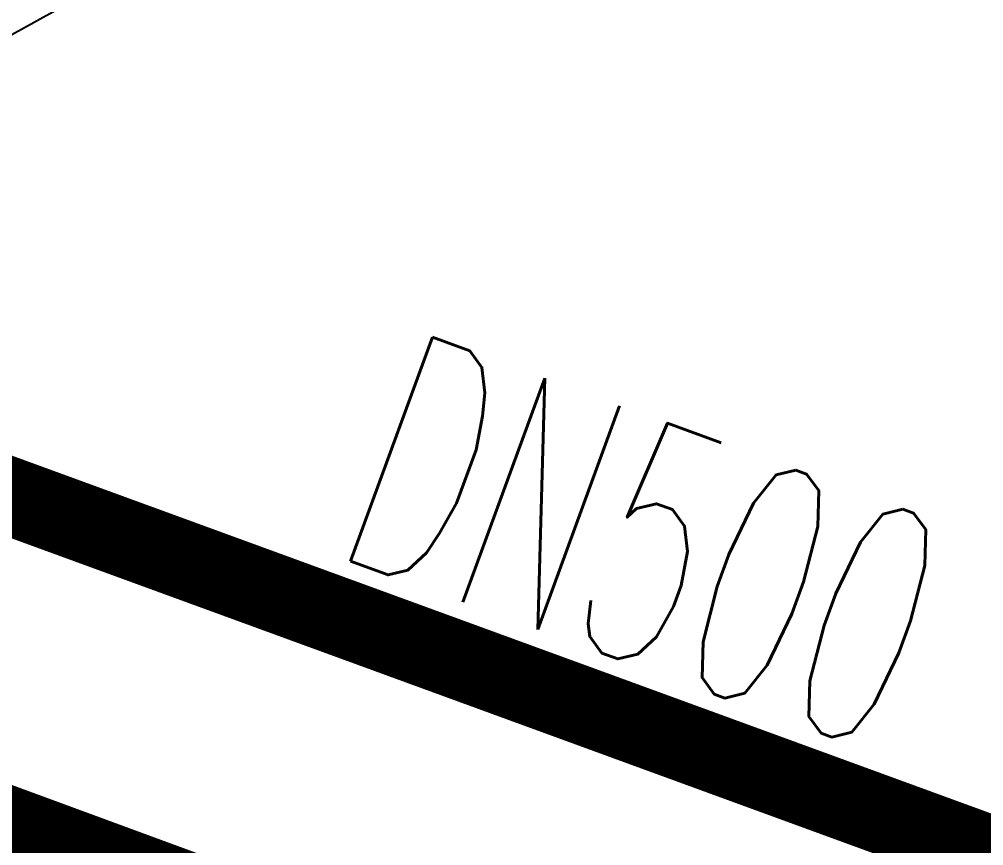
# Model space of a CAD drawing. Extents: x -111898 to 889894, y -2 to 1194865.
# Drawn here: x 661008 to 665964, y 1048296 to 1052542 of the extents above; entities that cross this region are included whole.
import ezdxf

# ---------------------------------------------------------------- set-up
doc = ezdxf.new("R2010")
doc.units = 0
doc.header["$LTSCALE"] = 10
doc.header["$MEASUREMENT"] = 0
for name, color, linetype in [('0-WALL', 252, 'Continuous'), ('DIM_雨水', 4, 'Continuous'), ('Gps-ZF雨水', 4, 'TG_Y'), ('TEXT_雨水', 4, 'Continuous'), ('雨水标高', 4, 'Continuous')]:
    doc.layers.add(name, color=color, linetype=linetype)
doc.layers.add('GPS-ZF给水', color=3, linetype='TG_J', lineweight=60)
doc.styles.add('_TWT_PIPEDN', font='SIMPLEX', dxfattribs={"width": 0.6, "height": 3, "bigfont": 'HZTXT'})
doc.styles.add('TG_LINETYPE', font='SIMPLEX', dxfattribs={"width": 0.8, "height": 3.5, "bigfont": 'HZTXT'})
doc.linetypes.add('TG_J', pattern='A,2,-0.3,["J",TG_LINETYPE,S=0.1,R=0,X=-0.23,Y=-0.15],0', length=2.3)
doc.linetypes.add('TG_Y', pattern='A,2,-0.3,["Y",TG_LINETYPE,S=0.1,R=0,X=-0.25,Y=-0.15],0', length=2.3)

msp = doc.modelspace()

# ---------------------------------------------------------------- hatches: boundary and pattern name
at = {"layer": '0-WALL'}
h = msp.add_hatch(dxfattribs=at)
h.set_pattern_fill('草坪或沼泽', color=8, scale=400, angle=-0.20026)
h.set_pattern_definition([(359.79974, (-824318.4, 704905.5), (1605.5824, 1594.398), [240, -48, 64, -48, 240, -960]), (359.79974, (-824398.3, 704953.8), (1605.5824, 1594.398), [160, -120, 240, -120, 160, -800]), (359.79974, (-823836, 705591.9), (1605.5824, 1594.398), [200, -80, 200, -1120]), (359.79974, (-824634.9, 705914.7), (1605.5824, 1594.398), [80, -160, 80, -1280]), (89.79974, (-824474.9, 705914.1), (-1594.398, 1605.5824), [144, -1456]), (89.79974, (-823998.3, 704952.4), (-1594.398, 1605.5824), [160, -1440]), (89.79974, (-823596, 705591), (-1594.398, 1605.5824), [160, -1440]), (44.79974, (-823790.3, 704935.7), (5.5922, 1599.9902), [160, -2102.7417]), (134.79974, (-824206.3, 704937.2), (-1599.9902, 5.5922), [160, -2102.7417]), (63.23469, (-823838.3, 704943.9), (5.5922, 1599.99023), [160, -3417.7088]), (75.7635, (-823918.27, 704952.15), (5.59221, 1599.99023), [160, -6436.969]), (75.7635, (-823516.03, 705590.75), (5.59221, 1599.99023), [128, -6468.969]), (75.7635, (-824442.9, 705914), (5.59221, 1599.99023), [112, -6484.969]), (103.835987, (-824078.27, 704952.7), (5.59221, 1599.99023), [160, -6436.969]), (103.835987, (-823676.03, 705591.3), (5.59221, 1599.99023), [128, -6468.969]), (103.835987, (-824506.9, 705914.2), (5.59221, 1599.99023), [112, -6484.969]), (116.364795, (-824158.3, 704945), (5.5922, 1599.99023), [160, -3417.7069])])
edge = h.paths.add_edge_path()
edge.add_line((741503.08, 933538.38), (741712.87, 934018.57))
edge.add_line((741712.87, 934018.57), (745060.96, 941812.89))
edge.add_line((745060.96, 941812.89), (766890.86, 1001849.76))
edge.add_line((766890.86, 1001849.76), (760346.98, 1016169.02))
edge.add_line((760346.98, 1016169.02), (737579.78, 1026362.54))
edge.add_line((737579.78, 1026362.54), (720756.11, 1037729.77))
edge.add_line((720756.11, 1037729.77), (653654.65, 1067773.01))
edge.add_line((653654.65, 1067773.01), (467795.25, 820503.81))
edge.add_line((467795.25, 820503.81), (468143.58, 820404.89))
edge.add_line((468143.58, 820404.89), (647181.92, 1058601.18))
edge.add_line((647181.92, 1058601.18), (648464.56, 1058132.56))
edge.add_line((648464.56, 1058132.56), (650350.23, 1063296.8))
edge.add_line((650350.23, 1063296.8), (720796.15, 1037558.69))
edge.add_line((720796.15, 1037558.69), (718909.6, 1032395.07))
edge.add_line((718909.6, 1032395.07), (725484.49, 1029992.9))
edge.add_line((725484.49, 1029992.9), (726513.26, 1032808.65))
edge.add_line((726513.26, 1032808.65), (729331.07, 1031779.14))
edge.add_line((729331.07, 1031779.14), (728302.36, 1028963.46))
edge.add_line((728302.36, 1028963.46), (747084.56, 1022101.19))
edge.add_line((747084.56, 1022101.19), (755217.14, 1018452.95))
edge.add_arc((743028.5, 1006160.87), 17310.64, -14.619994, 45.242091, ccw=False)
edge.add_line((759778.64, 1001791.54), (760685.99, 1001458.08))
edge.add_line((760685.99, 1001458.08), (765094.65, 999847.31))
edge.add_line((765094.65, 999847.31), (740941.69, 933744.02))
edge.add_line((740941.69, 933744.02), (741503.08, 933538.38))

# ---------------------------------------------------------------- linework, layer by layer
at = {"layer": 'DIM_雨水'}
msp.add_lwpolyline([(663365.68, 1048668.51, 0, 0, 0), (666212.62, 1047621.03, 0, 266.67, 0), (665274.13, 1047966.33, 0, 0, 0)], format="xyseb", dxfattribs=at)
at = {"layer": 'GPS-ZF给水', "ltscale": 0.1, "const_width": 400}
msp.add_lwpolyline([(646403.93, 1053754.33), (732072.4, 1022234.6)], dxfattribs=at)
at = {"layer": 'Gps-ZF雨水', "ltscale": 0.1, "const_width": 400}
msp.add_lwpolyline([(673330.06, 1045571.67), (658896.8, 1050844.96)], dxfattribs=at)
at = {"layer": '雨水标高'}
msp.add_line((658386.2, 1051031.5), (662710.43, 1053428.85), dxfattribs=at)

# ---------------------------------------------------------------- texts
at = {"layer": 'TEXT_雨水', "style": '_TWT_PIPEDN', "width": 0.557143}
msp.add_text('DN500', height=1225, rotation=339.92991, dxfattribs=at).set_placement((662601.08, 1049797.66))

doc.saveas('drawing.dxf')
